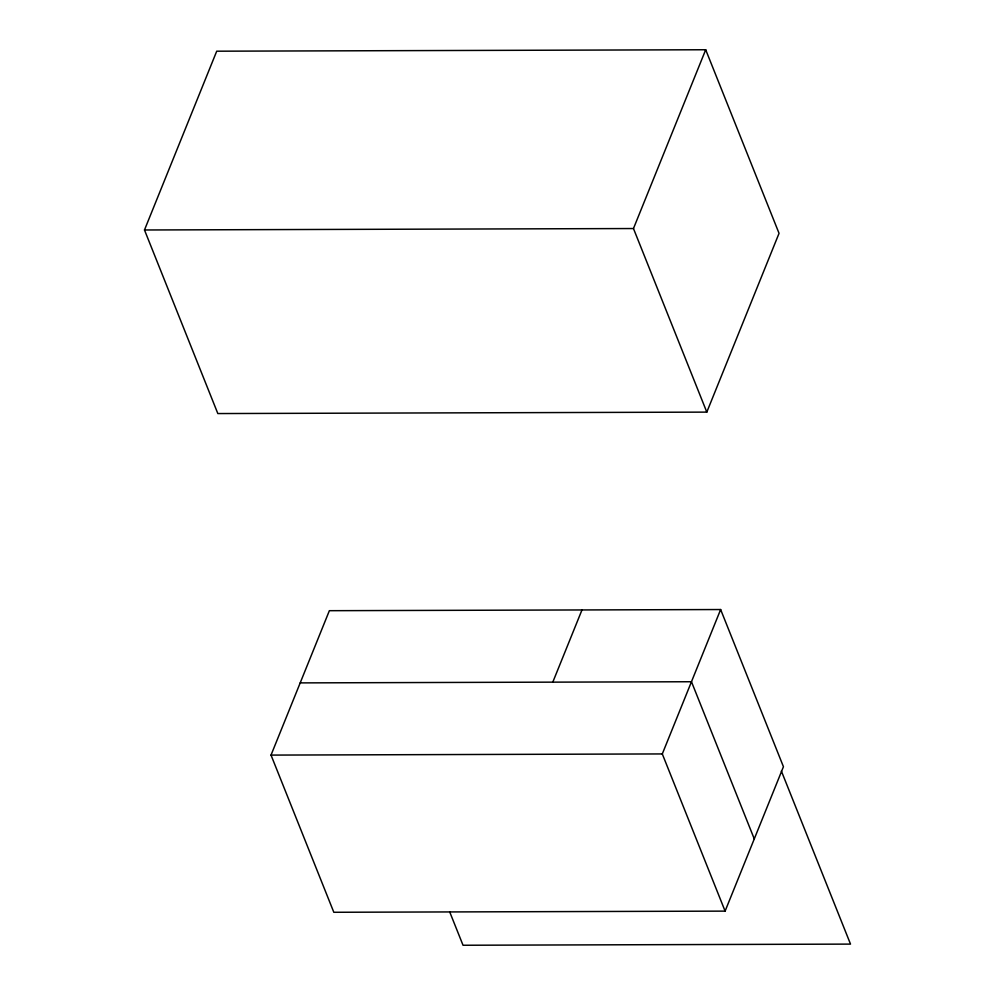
<?xml version="1.0" encoding="UTF-8"?>
<svg xmlns="http://www.w3.org/2000/svg" width="995" height="995" viewBox="0 0 995 995"><rect width="100%" height="100%" fill="white"/><g stroke="black" fill="none" stroke-linecap="round" stroke-linejoin="round"><path stroke-width="1.49" d="M144.486 229.982L216.723 51.193L705.704 49.75L779.048 233.327L706.811 412.117L217.83 413.559L144.486 229.982L633.467 228.539L705.704 49.75M271.026 755.093L329.37 610.694L720.641 609.537L783.438 766.722L725.106 911.121L333.822 912.278L271.026 755.093L662.297 753.936L720.641 609.537M552.797 682.147L581.976 609.947M300.192 682.893L691.475 681.737L754.272 838.922M633.467 228.539L706.811 412.117M781.373 771.05L850.514 944.106L463.036 945.25L449.777 912.079M662.297 753.936L725.106 911.121"/></g></svg>
